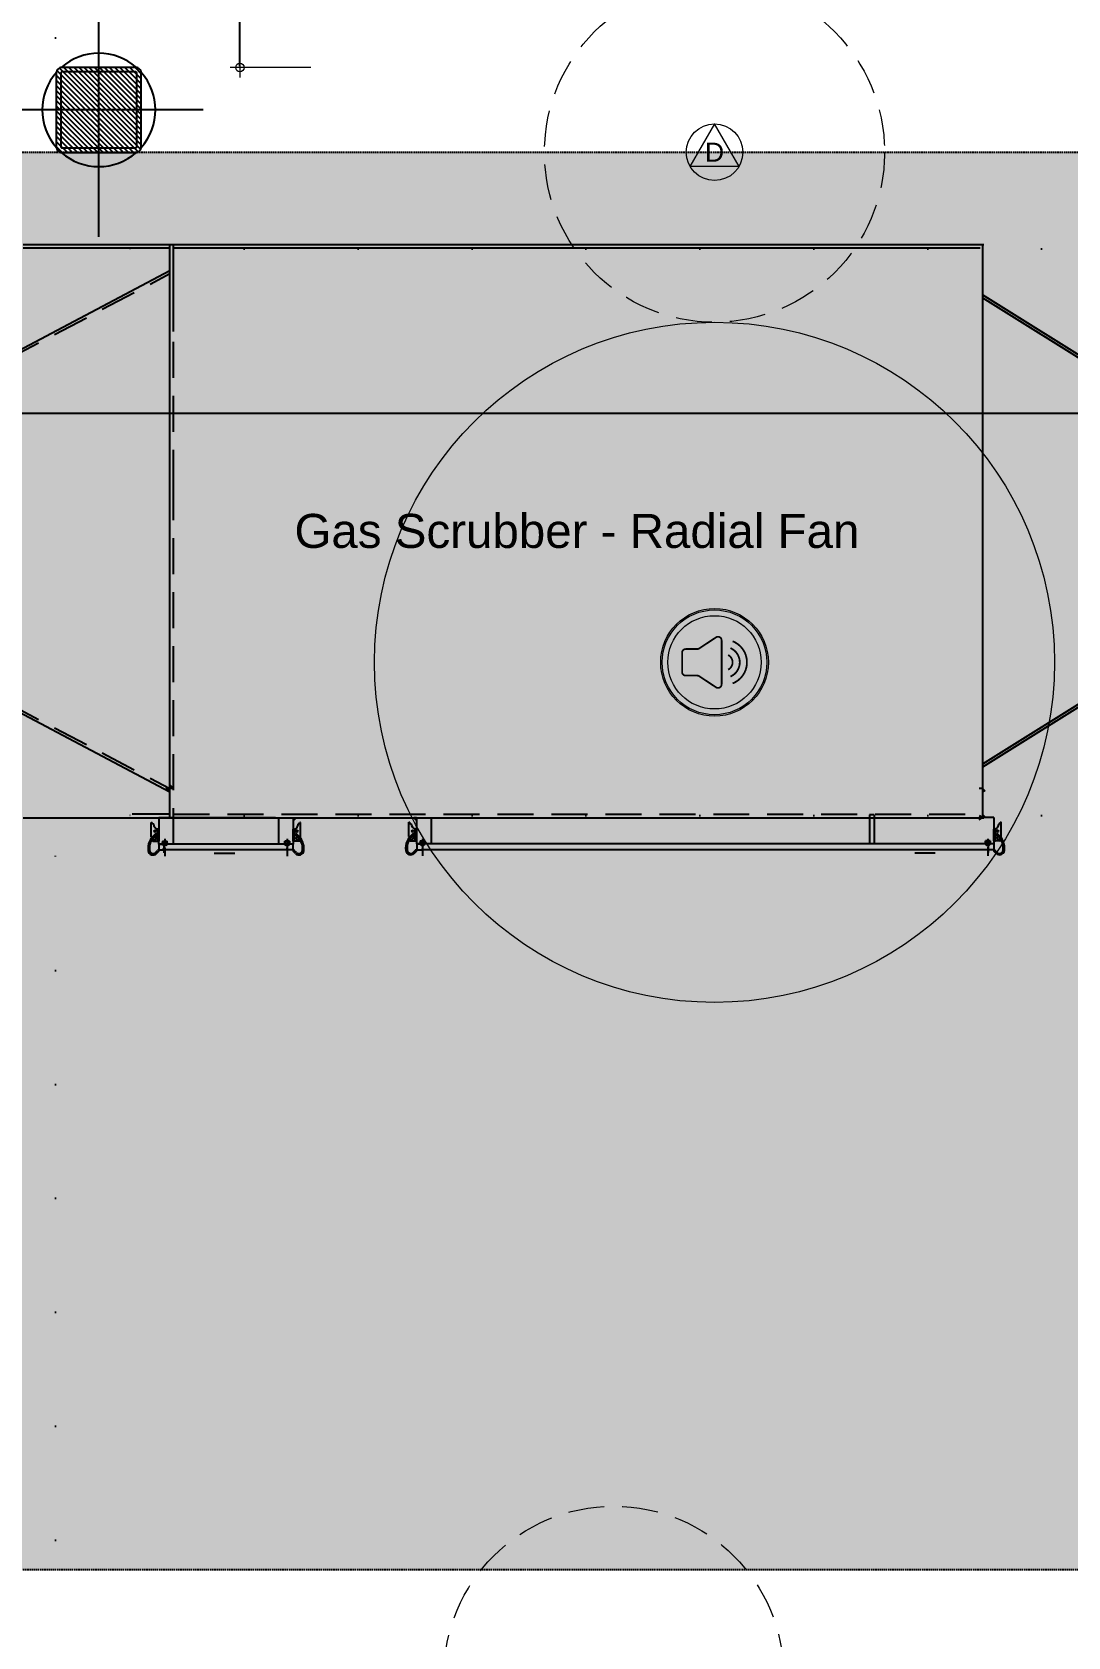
# Model space of a CAD drawing. Header units: centimetres. Extents: x 405564 to 502064, y 46284 to 60634.
# Drawn here: x 484270.6 to 484453.4, y 55887.7 to 56170.8 of the extents above; entities that cross this region are included whole.
import ezdxf
from ezdxf.enums import TextEntityAlignment as Align

# ---------------------------------------------------------------- set-up
doc = ezdxf.new("R2010")
doc.units = ezdxf.units.CM
for name, pattern in [('( Hidden )', [0.375, 0.25, -0.125]), ('ACAD_ISO07W100', [3, 0, -3]), ('CENTERX3', [23, 15, -3, 2, -3]), ('DOT', [0.25, 0, -0.25]), ('HIDDEN', [9.525, 6.35, -3.175]), ('MITTE', [2, 1.25, -0.25, 0.25, -0.25]), ('VERDECKT', [9.525, 6.35, -3.175])]:
    doc.linetypes.add(name, pattern=pattern)
doc.layers.get('0').update_dxf_attribs({"color": 8, "lineweight": 9})
for name, color, linetype, lineweight in [('0-KRCN-AYDINLATMA-130426', 8, 'Continuous', 9), ('0-KRCN-MİMARİ-220526', 8, 'Continuous', 9), ('ölçüler', 8, 'Continuous', 5)]:
    doc.layers.add(name, color=color, linetype=linetype, lineweight=lineweight)
for name, color, linetype in [('AS_DOS_TERAS_UST', 8, 'ACAD_ISO07W100'), ('AS_NOT_MIMARI', 8, 'Continuous'), ('MITTELLINIE', 8, 'MITTE'), ('RAHMEN035', 8, 'Continuous'), ('UNSICHTBAR', 8, 'VERDECKT')]:
    doc.layers.add(name, color=color, linetype=linetype)
doc.styles.add('2', font='arial.ttf', dxfattribs={"width": 0.9, "height": 200})
doc.styles.add('OLCU50', font='arial.ttf', dxfattribs={"width": 0.5, "height": 12})
doc.styles.add('SI', font='ISOCP.shx')
doc.dimstyles.new('olcu 50', dxfattribs={"dimscale": 0.5, "dimtxt": 12, "dimasz": 0.5, "dimexe": 0, "dimexo": 0, "dimgap": 2, "dimtad": 1, "dimdec": 1, "dimrnd": 0.5, "dimdsep": 46, "dimtxsty": 'OLCU50', "dimblk1": 'SOL', "dimblk2": 'SAG', "dimsah": 1, "dimcen": 0, "dimse1": 1, "dimse2": 1, "dimadec": 0, "dimazin": 0, "dimtfac": 0.008, "dimtdec": 1, "dimtix": 1, "dimtmove": 2, "dimatfit": 3, "dimldrblk": 'SOL', "dimfxl": 1, "dimtolj": 1, "dimarcsym": 0})
pattern_1 = [(225, (-914.80174, -3896.59508), (-0.02309193428, 0.02309193428), [])]

# ---------------------------------------------------------------- blocks, each defined once
blk = doc.blocks.new('ABB 6131-21-24-500')
at = {"layer": '0-KRCN-AYDINLATMA-130426'}
for p, q in [((-1.01, 4), (0.99, 4)), ((-0.8, 3.16), (0.8, 3.16)), ((-4.01, -1), (-4.01, 1)), ((3.2, 0.99), (-3.19, 0.99)), ((-3.19, -0.84), (-3.19, 0.76)), ((-1.01, -0.92), (-1.01, 0.99)), ((0.97, -0.92), (0.97, 0.99)), ((3.2, 0.76), (3.2, -0.84)), ((3.99, 1), (3.99, -1)), ((3.2, -0.92), (-3.19, -0.92)), ((0.99, -4), (-1.01, -4)), ((0.8, -3.23), (-0.8, -3.23))]:
    blk.add_line(p, q, dxfattribs=at)
at = {"layer": '0-KRCN-AYDINLATMA-130426', "linetype": 'HIDDEN'}
blk.add_circle((0, 0), 30, dxfattribs=at)
at = {"layer": '0-KRCN-AYDINLATMA-130426'}
for centre, radius in [((-0.53, 0), 0.0887), ((0, 0), 0.16), ((0.52, 0), 0.0887)]:
    blk.add_circle(centre, radius, dxfattribs=at)
for centre, radius, start, end in [((-1.01, 1), 3, 90, 180), ((-0.8, 0.76), 2.4, 90, 180), ((0.8, 0.76), 2.4, 0, 90), ((0.99, 1), 3, 0, 90), ((-1.01, -1), 3, 180, 270), ((-0.8, -0.84), 2.4, 180, 270), ((0.8, -0.84), 2.4, 270, 0), ((0.99, -1), 3, 270, 0)]:
    blk.add_arc(centre, radius, start, end, dxfattribs=at)
blk = doc.blocks.new('KD')
at = {"layer": '0-KRCN-AYDINLATMA-130426'}
for p, q in [((0, 5), (-4.33, -2.5)), ((4.33, -2.5), (0, 5)), ((4.33, -2.5), (-4.33, -2.5))]:
    blk.add_line(p, q, dxfattribs=at)
at = {"layer": '0-KRCN-AYDINLATMA-130426', "linetype": 'HIDDEN'}
blk.add_circle((0, 0), 30, dxfattribs=at)
at = {"layer": '0-KRCN-AYDINLATMA-130426'}
blk.add_circle((0, 0), 5, dxfattribs=at)
at = {"layer": '0-KRCN-AYDINLATMA-130426', "style": '2'}
blk.add_text('D', height=3.36, dxfattribs=at).set_placement((0, 0), align=Align.MIDDLE_CENTER)
blk = doc.blocks.new('SIVA ÜSTÜ TİPİ HOPARLÖR')
at = {"layer": '0-KRCN-AYDINLATMA-130426'}
h = blk.add_hatch(color=256, dxfattribs=at)
h.dxf.hatch_style = 1
h.paths.add_polyline_path([(9.24, 0, 1), (-9.24, 0, 1)])
h.paths.add_polyline_path([(8.23, 0, -1), (-8.23, 0, -1)], flags=16)
h.paths.add_polyline_path([(1.25, -3.88, -0.598176), (0.27, -4.41), (-2.7, -2.45, 0.147433), (-3.05, -2.34), (-5.09, -2.34, -0.414214), (-5.72, -1.71), (-5.72, 1.71, -0.414214), (-5.09, 2.34), (-3.05, 2.34, 0.147433), (-2.7, 2.45), (0.27, 4.41, -0.598176), (1.25, 3.88)], flags=0)
h = blk.add_hatch(color=256, dxfattribs=at)
h.dxf.hatch_style = 1
h.paths.add_polyline_path([(0.27, -4.41, 0.598176), (1.25, -3.88), (1.25, 3.88, 0.598176), (0.27, 4.41), (-2.7, 2.45, -0.147433), (-3.05, 2.34), (-5.09, 2.34, 0.414214), (-5.72, 1.71), (-5.72, -1.71, 0.414214), (-5.09, -2.34), (-3.05, -2.34, -0.147433), (-2.7, -2.45)])
at = {"layer": '0-KRCN-AYDINLATMA-130426', "const_width": 0.317}
blk.add_lwpolyline([(0.27, -4.41, 0.598176), (1.25, -3.88), (1.25, 3.88, 0.598176), (0.27, 4.41), (-2.7, 2.45, -0.147433), (-3.05, 2.34), (-5.09, 2.34, 0.414214), (-5.72, 1.71), (-5.72, -1.71, 0.414214), (-5.09, -2.34), (-3.05, -2.34, -0.147433), (-2.7, -2.45)], format="xyb", close=True, dxfattribs=at)
for points in [[(3.19, 3.72, -0.680488), (3.19, -3.72)], [(2.41, 1.29, -0.601398), (2.41, -1.29)], [(2.8, 2.51, -0.658812), (2.8, -2.51)]]:
    blk.add_lwpolyline(points, format="xyb", dxfattribs=at)
at = {"layer": '0-KRCN-AYDINLATMA-130426'}
blk.add_circle((0, 0), 60, dxfattribs=at)
at = {"layer": '0-KRCN-AYDINLATMA-130426', "ltscale": 0.1}
for radius in [9.5, 9.24, 8.23]:
    blk.add_circle((0, 0), radius, dxfattribs=at)
blk = doc.blocks.new('G$C546873DE')
at = {"layer": '0-KRCN-AYDINLATMA-130426'}
for name, p in [('KD', (13826.96, 9015.6)), ('SIVA ÜSTÜ TİPİ HOPARLÖR', (13826.96, 8925.6)), ('ABB 6131-21-24-500', (13809.18, 8746.72))]:
    blk.add_blockref(name, p, dxfattribs=at)
blk = doc.blocks.new('SOL')
at = {"color": 0}
for p, q in [((0, 50), (0, -7)), ((-7, 0), (7, 0))]:
    blk.add_line(p, q, dxfattribs=at)
at = {"color": 1}
blk.add_circle((0, 0), 3, dxfattribs=at)
blk = doc.blocks.new('SAG')
at = {"color": 0}
for p, q in [((7, 0), (-7, 0)), ((0, -50), (0, 7))]:
    blk.add_line(p, q, dxfattribs=at)
at = {"color": 1}
blk.add_circle((0, 0), 3, dxfattribs=at)
blk = doc.blocks.new('*D443')
at = {"layer": 'Defpoints', "color": 0, "transparency": 16777216}
for p in [(436.79, -614), (457.54, -614), (432.64, -668)]:
    blk.add_point(p, dxfattribs=at)
at = {"layer": 'ölçüler', "color": 0, "linetype": 'Continuous', "lineweight": -2, "transparency": 16777216}
blk.add_line((457.54, -667.75), (457.54, -614.25), dxfattribs=at)
at = {"layer": 'ölçüler', "color": 0, "lineweight": -2, "transparency": 16777216, "xscale": 0.25, "yscale": 0.25, "zscale": 0.25}
for name, p, rotation in [('SAG', (457.54, -614), 90), ('SOL', (457.54, -668), 270)]:
    blk.add_blockref(name, p, dxfattribs=dict(at, rotation=rotation))
at = {"layer": 'ölçüler', "color": 0, "transparency": 16777216, "insert": (450.44, -641), "char_height": 12, "attachment_point": 5, "rotation": 90, "style": 'OLCU50'}
blk.add_mtext('\\A1;54', dxfattribs=at)
blk = doc.blocks.new('A$Cdfb98813')
at = {"linetype": '( Hidden )'}
h = blk.add_hatch(dxfattribs=at)
h.set_pattern_fill('ANSI31', color=256, scale=0.2)
h.set_pattern_definition([(135, (0, 0), (-0.4490128, -0.4490128), [])])
h.paths.add_polyline_path([(440.14, -682), (440.14, -669, 0.414214), (439.14, -668), (426.14, -668, 0.414214), (425.14, -669), (425.14, -682, 0.414214), (426.14, -683), (439.14, -683, 0.414214)])
h = blk.add_hatch()
h.set_pattern_fill('ANGLE', color=256)
h.set_pattern_definition([(0, (-482318.783, -59032.118), (0, 6.985), [5.08, -1.905]), (90, (-482318.783, -59032.118), (-6.985, 4e-16), [5.08, -1.905])])
h.paths.add_polyline_path([(2235.14, -683), (325.14, -683), (325.14, -933.01), (2235.14, -933.01)])
h.paths.add_polyline_path([(800, -700), (900, -700), (900, -800), (800, -800)], flags=16)
h.paths.add_polyline_path([(1700, -700), (1800, -700), (1800, -800), (1700, -800)], flags=16)
at = {"layer": 'RAHMEN035'}
h = blk.add_hatch(dxfattribs=at)
h.set_pattern_fill('ANSI31', color=256, scale=0.010286, angle=270, style=0)
h.set_pattern_definition(pattern_1)
h.paths.add_polyline_path([(445, -795.75), (444.52, -794.99), (445, -795.22)])
h = blk.add_hatch(color=256, dxfattribs=at)
h.paths.add_polyline_path([(445.2, -795.23), (444.79, -795.63), (445.04, -795.72)])
h.paths.add_polyline_path([(445.2, -795.23), (445.04, -795.72), (444.79, -795.63), (445.2, -795.91)])
h = blk.add_hatch(dxfattribs=at)
h.set_pattern_fill('ANSI31', color=256, scale=0.010286, angle=270, style=0)
h.set_pattern_definition(pattern_1)
h.paths.add_polyline_path([(445, -795.23), (445.27, -794.67), (445.28, -794.67), (445.81, -795.23)])
h = blk.add_hatch(color=256, dxfattribs=at)
h.paths.add_polyline_path([(588.58, -795.21), (589, -795.61), (588.75, -795.69)])
h.paths.add_polyline_path([(588.58, -795.21), (588.75, -795.69), (589, -795.61), (588.58, -795.88)])
h = blk.add_hatch(dxfattribs=at)
h.set_pattern_fill('ANSI31', color=256, scale=0.010286, angle=90, style=0)
h.set_pattern_definition([(45, (-1078.8988858, -4000.7982214), (0.0009091312707, -0.0009091312707), [])])
h.paths.add_polyline_path([(466.93, -800.37), (467.45, -800.37), (466.93, -800.88)])
h = blk.add_hatch(dxfattribs=at)
h.set_pattern_fill('ANSI31', color=256, scale=0.010286, angle=90, style=0)
h.set_pattern_definition([(315, (-1078.9364963, -4063.1707323), (0.0009091312707, 0.0009091312707), [])])
h.paths.add_polyline_path([(488.71, -800.35), (488.19, -800.35), (488.71, -800.87)])
h = blk.add_hatch(color=256, dxfattribs=at)
h.paths.add_polyline_path([(587.97, -799.99), (587.97, -800.35), (588.58, -800.35)])
h.paths.add_polyline_path([(588.58, -800.35), (587.97, -800.35), (587.97, -800.71)])
h = blk.add_hatch(dxfattribs=at)
h.set_pattern_fill('ANSI31', color=256, scale=0.010286, style=0)
h.set_pattern_definition([(135, (-1015.7616815, -4226.2210736), (0.0009091312707, 0.0009091312707), [])])
h.paths.add_polyline_path([(588.59, -800.35), (588.59, -799.83), (589.1, -800.35)])
at = {"linetype": 'CENTERX3', "ltscale": 10}
for p, q in [((432.64, -697.89), (432.64, 242.14)), ((451.04, -675.5), (413.3, -675.5))]:
    blk.add_line(p, q, dxfattribs=at)
for p, q in [((419.28, -699.23), (588.79, -699.23)), ((445.2, -737.38), (445.2, -699.23)), ((445.82, -699.85), (588.17, -699.85)), ((445.82, -714.61), (445.82, -699.85)), ((238.98, -729.01), (2268.93, -729.01)), ((445.2, -800.38), (445.2, -737.38)), ((445.82, -795.23), (445, -795.23)), ((419.28, -800.38), (438.54, -800.38)), ((445.2, -799.76), (438.54, -799.76)), ((438.54, -800.38), (588.79, -800.38)), ((463.82, -800.38), (443.25, -800.38)), ((569.42, -799.84), (568.6, -799.84)), ((590.54, -800.35), (587.97, -800.35)), ((466.87, -805.01), (443.22, -805.01)), ((443.22, -806.03), (443.95, -806.03)), ((443.22, -806.03), (443.95, -806.03)), ((443.25, -805.01), (443.88, -805.01)), ((443.87, -804.49), (444.69, -804.49)), ((443.95, -805.88), (444.26, -805.88)), ((465.69, -806.03), (444.26, -806.03)), ((465.47, -805.01), (444.69, -805.01)), ((464.64, -805.01), (445, -805.01)), ((446.64, -805.01), (445.82, -805.01)), ((446.64, -805.01), (445.82, -805.01)), ((456.62, -806.65), (453.02, -806.65)), ((466.29, -804.49), (465.47, -804.49)), ((466, -805.88), (465.69, -805.88)), ((466.87, -806.03), (466, -806.03)), ((466.87, -806.03), (466, -806.03)), ((466.91, -805.01), (466.28, -805.01)), ((488.71, -804.98), (489.34, -804.98)), ((590.57, -804.98), (488.74, -804.98)), ((488.74, -806.01), (489.62, -806.01)), ((488.74, -806.01), (489.62, -806.01)), ((489.33, -804.46), (490.15, -804.46)), ((489.62, -805.85), (489.92, -805.85)), ((589.39, -806.01), (489.92, -806.01)), ((589.11, -804.98), (490.15, -804.98)), ((580.22, -806.62), (576.62, -806.62)), ((589.92, -804.46), (589.1, -804.46)), ((589.7, -805.85), (589.39, -805.85)), ((590.57, -806.01), (589.7, -806.01)), ((590.57, -806.01), (589.7, -806.01)), ((590.54, -804.98), (589.91, -804.98))]:
    blk.add_line(p, q)
for points in [[(440.14, -682), (440.14, -669, 0.414214), (439.14, -668), (426.14, -668, 0.414214), (425.14, -669), (425.14, -682, 0.414214), (426.14, -683), (439.14, -683, 0.414214)], [(439.34, -682), (439.34, -669, 0.414214), (439.14, -668.8), (426.14, -668.8, 0.414214), (425.94, -669), (425.94, -682, 0.414214), (426.14, -682.2), (439.14, -682.2, 0.414214)]]:
    blk.add_lwpolyline(points, format="xyb", close=True)
at = {"linetype": '( Hidden )'}
blk.add_lwpolyline([(2235.14, -683), (325.14, -683), (325.14, -933.01), (2235.14, -933.01)], close=True, dxfattribs=at)
blk.add_lwpolyline([(2235.14, -683), (325.14, -683), (325.14, -933.01), (2235.14, -933.01)], close=True, dxfattribs=at)
for start, end in [(48.5247, 131.4753), (138.5247, 221.4753), (318.5247, 41.4753), (228.5247, 311.4753)]:
    blk.add_arc((432.64, -675.5), 10, start, end)
at = {"layer": 'MITTELLINIE'}
for p, q in [((442.61, -803.36), (442.83, -803.36)), ((442.66, -803.47), (442.66, -803.24)), ((442.81, -802.89), (443.43, -802.89)), ((467.34, -802.89), (466.73, -802.89)), ((467.55, -803.36), (467.32, -803.36)), ((467.49, -803.47), (467.49, -803.24)), ((488.07, -803.33), (488.29, -803.33)), ((488.13, -803.44), (488.13, -803.21)), ((488.27, -802.86), (488.89, -802.86)), ((590.97, -802.86), (590.36, -802.86)), ((591.18, -803.33), (590.95, -803.33)), ((591.12, -803.44), (591.12, -803.21)), ((444.77, -804.9), (443.78, -804.9)), ((444.1, -805.32), (444.1, -806.53)), ((444.28, -804.1), (444.28, -807.13)), ((465.38, -804.9), (466.38, -804.9)), ((465.85, -805.32), (465.85, -806.53)), ((465.88, -804.1), (465.88, -807.13)), ((490.23, -804.88), (489.24, -804.88)), ((489.74, -804.07), (489.74, -807.1)), ((489.77, -805.3), (489.77, -806.5)), ((589.01, -804.88), (590.01, -804.88)), ((589.51, -804.07), (589.51, -807.1)), ((589.54, -805.3), (589.54, -806.5))]:
    blk.add_line(p, q, dxfattribs=at)
at = {"layer": 'RAHMEN035'}
for p, q in [((445.82, -714.61), (445.82, -699.23)), ((588.58, -699.21), (588.58, -800.35)), ((588.58, -699.21), (588.58, -800.35)), ((419.28, -699.85), (445.19, -699.85)), ((416.4, -719.03), (445.2, -703.83)), ((617.38, -726.68), (588.58, -708.64)), ((617.38, -726.17), (588.59, -708.1)), ((617.38, -772.87), (588.58, -790.92)), ((617.38, -773.39), (588.59, -791.45)), ((416.4, -780.58), (445.2, -795.78)), ((444.52, -794.99), (445, -795.75)), ((445.2, -795.23), (444.79, -795.63)), ((445.27, -794.67), (445, -795.23)), ((445.82, -795.23), (445, -795.23)), ((445.04, -795.72), (445.2, -795.23)), ((445.82, -795.23), (445.2, -795.23)), ((445.81, -795.24), (445.27, -794.67)), ((588.58, -795.21), (587.97, -795.21)), ((588.75, -795.69), (588.58, -795.21)), ((588.58, -795.21), (589, -795.61)), ((444.79, -795.63), (445.2, -795.91)), ((589, -795.61), (588.58, -795.88)), ((441.9, -803.72), (441.9, -801.2)), ((441.9, -801.2), (442.06, -801.2)), ((442.06, -801.41), (442.06, -801.2)), ((443.25, -800.38), (443.25, -804.49)), ((466.91, -800.38), (466.91, -805.01)), ((467.45, -800.37), (466.93, -800.88)), ((468.25, -801.2), (468.1, -801.2)), ((468.1, -801.41), (468.1, -801.2)), ((468.25, -803.72), (468.25, -801.2)), ((487.36, -801.17), (487.52, -801.17)), ((487.36, -803.69), (487.36, -801.17)), ((487.52, -801.38), (487.52, -801.17)), ((488.19, -800.35), (488.71, -800.87)), ((488.71, -800.35), (488.71, -804.98)), ((568.6, -799.84), (568.6, -804.98)), ((569.42, -799.84), (569.42, -804.98)), ((587.97, -799.99), (588.58, -800.35)), ((587.97, -800.71), (588.58, -800.35)), ((588.59, -799.83), (589.1, -800.35)), ((590.54, -800.35), (590.54, -804.98)), ((591.88, -801.17), (591.73, -801.17)), ((591.73, -801.38), (591.73, -801.17)), ((591.88, -801.17), (591.73, -801.17)), ((591.88, -803.69), (591.88, -801.17)), ((441.9, -801.41), (442.06, -801.41)), ((441.9, -803.72), (442.06, -803.72)), ((442.06, -801.41), (442.31, -801.46)), ((442.06, -803.76), (442.06, -803.72)), ((443.25, -802.4), (442.93, -802.4)), ((442.97, -804.39), (442.97, -802.42)), ((443.07, -804.49), (443.07, -802.4)), ((443.25, -805.01), (443.25, -802.4)), ((466.91, -804.49), (466.91, -802.4)), ((466.91, -802.4), (467.22, -802.4)), ((467.08, -804.49), (467.08, -802.4)), ((467.18, -804.39), (467.18, -802.42)), ((468.1, -801.41), (467.84, -801.46)), ((468.25, -801.41), (468.1, -801.41)), ((468.25, -803.72), (468.1, -803.72)), ((468.1, -803.76), (468.1, -803.72)), ((487.36, -801.38), (487.52, -801.38)), ((487.36, -803.69), (487.52, -803.69)), ((487.52, -801.38), (487.77, -801.44)), ((487.52, -803.74), (487.52, -803.69)), ((488.71, -802.38), (488.39, -802.38)), ((488.43, -804.36), (488.43, -802.4)), ((488.53, -804.46), (488.53, -802.38)), ((488.71, -804.46), (488.71, -802.38)), ((590.54, -804.46), (590.54, -802.38)), ((590.54, -802.38), (590.86, -802.38)), ((590.71, -804.46), (590.71, -802.38)), ((590.81, -804.36), (590.81, -802.4)), ((591.73, -801.38), (591.47, -801.44)), ((591.88, -801.38), (591.73, -801.38)), ((591.88, -803.69), (591.73, -803.69)), ((591.73, -803.74), (591.73, -803.69)), ((442.06, -804.39), (442.06, -804.16)), ((442.16, -804.49), (443.25, -804.49)), ((442.64, -806.51), (443.02, -806.13)), ((442.83, -806.68), (443.22, -806.29)), ((443.22, -805.01), (443.22, -806.03)), ((443.87, -804.49), (443.87, -805.01)), ((443.95, -805.88), (443.95, -806.03)), ((444.26, -806.03), (444.26, -805.88)), ((444.69, -805.01), (444.69, -804.49)), ((465.47, -805.01), (465.47, -804.49)), ((465.69, -806.03), (465.69, -805.88)), ((466, -805.88), (466, -806.03)), ((466.29, -804.49), (466.29, -805.01)), ((466.87, -805.01), (466.87, -806.03)), ((468, -804.49), (466.91, -804.49)), ((467.33, -806.68), (466.94, -806.29)), ((467.51, -806.51), (467.13, -806.13)), ((468.1, -804.39), (468.1, -804.16)), ((487.52, -804.36), (487.52, -804.13)), ((487.62, -804.46), (488.71, -804.46)), ((488.1, -806.48), (488.49, -806.1)), ((488.29, -806.65), (488.68, -806.27)), ((488.74, -804.98), (488.74, -806.01)), ((489.33, -804.46), (489.33, -804.98)), ((489.62, -805.85), (489.62, -806.01)), ((489.92, -806.01), (489.92, -805.85)), ((490.15, -804.98), (490.15, -804.46)), ((589.1, -804.98), (589.1, -804.46)), ((589.39, -806.01), (589.39, -805.85)), ((589.7, -805.85), (589.7, -806.01)), ((589.92, -804.46), (589.92, -804.98)), ((591.63, -804.46), (590.54, -804.46)), ((590.57, -804.98), (590.57, -806.01)), ((590.96, -806.65), (590.57, -806.27)), ((591.14, -806.48), (590.76, -806.1)), ((591.73, -804.36), (591.73, -804.13))]:
    blk.add_line(p, q, dxfattribs=at)
for centre, radius in [((442.56, -802.74), 0.154), ((467.59, -802.74), 0.154), ((488.02, -802.72), 0.154), ((591.22, -802.72), 0.154), ((444.28, -804.9), 0.411), ((465.88, -804.9), 0.411), ((489.74, -804.88), 0.411), ((589.51, -804.88), 0.411)]:
    blk.add_circle(centre, radius, dxfattribs=at)
for centre, radius, start, end in [((444.46, -805.78), 3.14, 126.6161, 187.5433), ((444.33, -805.73), 2.77, 125.039, 188.8988), ((442.44, -803.96), 0.257, 187.1443, 87.0509), ((443.46, -801.38), 1.16, 184.2724, 244.9633), ((442.66, -803.36), 0.129, 303.3698, 127.5927), ((466.69, -801.38), 1.16, 295.0367, 355.7276), ((467.49, -803.36), 0.129, 52.4073, 236.6302), ((465.82, -805.73), 2.77, 351.1012, 54.961), ((467.72, -803.96), 0.257, 92.9491, 352.8557), ((465.69, -805.78), 3.14, 352.4567, 53.3839), ((489.92, -805.75), 3.14, 126.6161, 187.5433), ((489.79, -805.7), 2.77, 125.039, 188.8988), ((487.9, -803.93), 0.257, 187.1443, 87.0509), ((488.92, -801.35), 1.16, 184.2724, 244.9633), ((488.13, -803.33), 0.129, 303.3698, 127.5927), ((590.32, -801.35), 1.16, 295.0367, 355.7276), ((591.12, -803.33), 0.129, 52.4073, 236.6302), ((589.46, -805.7), 2.77, 351.1012, 54.961), ((591.35, -803.93), 0.257, 92.9491, 352.8557), ((589.32, -805.75), 3.14, 352.4567, 53.3839), ((442.21, -806.06), 0.874, 188.456, 314.8145), ((442.21, -806.07), 0.617, 187.7768, 314.8145), ((442.16, -804.39), 0.103, 180, 270), ((442.87, -804.39), 0.103, 270, 0), ((443.11, -806.23), 0.129, 300.6792, 138.5036), ((467.05, -806.23), 0.129, 41.4964, 239.3208), ((467.28, -804.39), 0.103, 180, 270), ((467.94, -806.06), 0.874, 225.1855, 351.544), ((467.95, -806.07), 0.617, 225.1855, 352.2232), ((468, -804.39), 0.103, 270, 0), ((487.67, -806.03), 0.874, 188.456, 314.8145), ((487.67, -806.05), 0.617, 187.7768, 314.8145), ((487.62, -804.36), 0.103, 180, 270), ((488.33, -804.36), 0.103, 270, 0), ((488.57, -806.2), 0.129, 300.6792, 138.5036), ((590.68, -806.2), 0.129, 41.4964, 239.3208), ((590.92, -804.36), 0.103, 180, 270), ((591.57, -806.03), 0.874, 225.1855, 351.544), ((591.58, -806.05), 0.617, 225.1855, 352.2232), ((591.63, -804.36), 0.103, 270, 0)]:
    blk.add_arc(centre, radius, start, end, dxfattribs=at)
at = {"layer": 'UNSICHTBAR'}
for p, q in [((445.82, -699.85), (588.17, -699.85)), ((445.82, -741.8), (445.82, -699.85)), ((416.4, -719.55), (445.2, -704.38)), ((445.82, -805.01), (445.82, -741.8)), ((416.4, -780.06), (445.2, -795.23)), ((445.82, -799.76), (588.17, -799.76)), ((464.33, -800.38), (464.33, -805.01)), ((491.28, -800.35), (491.28, -804.98))]:
    blk.add_line(p, q, dxfattribs=at)
at = {"ltscale": 0.1, "insert": (517, -749.81), "char_height": 6, "width": 173.4908, "attachment_point": 5, "style": 'SI'}
blk.add_mtext('{\\fArial|b0|i0|c162|p34;\\C256;Gas Scrubber - Radial Fan}', dxfattribs=at)
at = {"layer": 'ölçüler'}
dim = blk.add_linear_dim(base=(457.54, -614), p1=(432.64, -668), p2=(436.79, -614), angle=90, dimstyle='olcu 50', override={"dimfxl": 4, "dimfxlon": 1, "dimarcsym": 1}, dxfattribs=at)
dim.commit()
dim.dimension.update_dxf_attribs({"geometry": '*D443', "text_midpoint": (450.44, -641)})
blk = doc.blocks.new('A$C6A10306C')
at = {"layer": 'AS_DOS_TERAS_UST', "linetype": 'DOT', "ltscale": 80}
for p, q in [((13710.68, -3901.45), (13710.68, -4501.45)), ((14085.68, -4501.45), (13710.68, -4501.45)), ((14085.68, -4601.45), (13710.68, -4601.45)), ((13710.68, -5171.45), (13710.68, -4601.45))]:
    blk.add_line(p, q, dxfattribs=at)
at = {"layer": 'AS_NOT_MIMARI'}
blk.add_blockref('A$Cdfb98813', (13285.68, -3801.45), dxfattribs=at)

msp = doc.modelspace()

# ---------------------------------------------------------------- block references
at = {"layer": '0-KRCN-AYDINLATMA-130426'}
msp.add_blockref('G$C546873DE', (470564.07, 47134.02), dxfattribs=at)

# ---------------------------------------------------------------- next in the draw order: block references
at = {"layer": '0-KRCN-MİMARİ-220526'}
msp.add_blockref('A$C6A10306C', (470564.07, 60634.02), dxfattribs=at)

doc.saveas('drawing.dxf')
